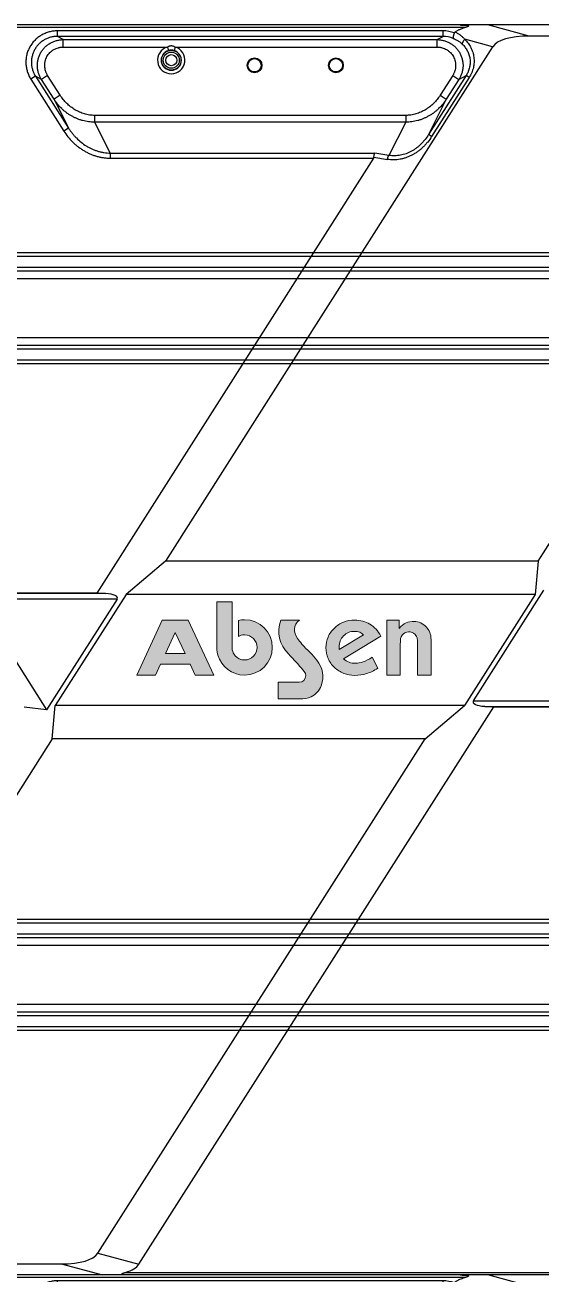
# Model space of a CAD drawing. Header units: millimetres. Extents: x 562 to 17351, y 2396 to 6995.
# Drawn here: x 12365.8 to 12505.2, y 5218.7 to 5556.2 of the extents above; entities that cross this region are included whole.
import ezdxf

# ---------------------------------------------------------------- set-up
doc = ezdxf.new("R2010")
doc.units = ezdxf.units.MM
doc.layers.add('02___PRT_ALL_AXES', color=7, linetype='Continuous')
doc.layers.add('图层 1', color=7, linetype='Continuous', lineweight=18)

# ---------------------------------------------------------------- blocks, each defined once
blk = doc.blocks.new('DTGCNV')
at = {"true_color": 0xf58220}
h = blk.add_hatch(color=30, dxfattribs=at)
edge = h.paths.add_edge_path()
edge.add_spline(control_points=[(12999.73, 4841.02), (12999.87, 4840.6), (13000.1, 4840.23), (13000.38, 4839.91), (13001, 4839.2), (13001.92, 4838.75), (13002.93, 4838.75), (13004.8, 4838.75), (13006.32, 4840.27), (13006.32, 4842.14), (13006.32, 4844.01), (13004.8, 4845.53), (13002.93, 4845.53), (13002.32, 4845.53), (13001.75, 4845.37), (13001.25, 4845.09), (13001.25, 4845.09), (13001.25, 4849.44), (13001.25, 4849.44), (13001.81, 4849.56), (13002.37, 4849.63), (13002.93, 4849.63), (13007.05, 4849.63), (13010.42, 4846.26), (13010.42, 4842.14), (13010.42, 4838.01), (13007.05, 4834.65), (13002.93, 4834.65), (12999.52, 4834.65), (12996.63, 4836.95), (12995.73, 4840.08), (12995.44, 4841.11), (12995.44, 4842.08), (12995.44, 4843.13), (12995.44, 4843.13), (12995.44, 4844.35), (12995.44, 4844.35), (12995.44, 4844.35), (12995.44, 4854.47), (12995.44, 4854.47), (12995.44, 4854.47), (12999.54, 4854.47), (12999.54, 4854.47), (12999.54, 4850.66), (12999.54, 4846.86), (12999.54, 4843.06), (12999.54, 4842.36), (12999.49, 4841.69), (12999.73, 4841.02)], knot_values=[0, 0, 0, 0, 1, 1, 1, 2, 2, 2, 3, 3, 3, 4, 4, 4, 5, 5, 5, 6, 6, 6, 7, 7, 7, 8, 8, 8, 9, 9, 9, 10, 10, 10, 11, 11, 11, 12, 12, 12, 13, 13, 13, 14, 14, 14, 15, 15, 15, 16, 16, 16, 16], degree=3, periodic=0)
h = blk.add_hatch(color=256)
h.paths.add_polyline_path([(12981.56, 4840.53), (12986.86, 4840.53), (12984.21, 4846.21)], flags=16)
h.paths.add_polyline_path([(12988.19, 4837.66), (12980.22, 4837.66), (12978.82, 4834.65), (12973.78, 4834.65), (12980.7, 4849.5), (12985.25, 4849.5), (12987.71, 4849.5), (12994.63, 4834.65), (12989.6, 4834.65)])
h = blk.add_hatch(color=256)
edge = h.paths.add_edge_path()
edge.add_spline(control_points=[(13012.69, 4849.5), (13012.69, 4849.5), (13017.74, 4849.5), (13017.74, 4849.5), (13016.01, 4848.26), (13016.13, 4846.21), (13017.25, 4844.57), (13017.59, 4844.07), (13018.01, 4843.56), (13018.43, 4843.06), (13019.83, 4841.39), (13021.34, 4840.27), (13022.5, 4838.67), (13024, 4836.61), (13024.62, 4834.33), (13023.63, 4831.79), (13023.11, 4830.47), (13022.2, 4829.38), (13020.97, 4828.81), (13020.04, 4828.38), (13018.97, 4828.22), (13017.86, 4828.22), (13017.86, 4828.22), (13012.03, 4828.22), (13012.03, 4828.22), (13012.03, 4828.22), (13012.03, 4832.72), (13012.03, 4832.72), (13012.03, 4832.72), (13017.68, 4832.72), (13017.68, 4832.72), (13017.68, 4832.72), (13017.68, 4832.72), (13017.68, 4832.72), (13017.68, 4832.72), (13017.68, 4832.72), (13017.68, 4832.72), (13017.68, 4832.72), (13017.69, 4832.72), (13017.69, 4832.72), (13017.69, 4832.72), (13017.7, 4832.72), (13017.7, 4832.72), (13018.68, 4832.72), (13019.48, 4833.53), (13019.48, 4834.52), (13019.48, 4835.38), (13018.8, 4835.98), (13018.29, 4836.57), (13016.99, 4838.04), (13015.61, 4839.56), (13014.88, 4840.32), (13012.29, 4843.02), (13011.57, 4846.09), (13012.69, 4849.5)], knot_values=[0, 0, 0, 0, 1, 1, 1, 2, 2, 2, 3, 3, 3, 4, 4, 4, 5, 5, 5, 6, 6, 6, 7, 7, 7, 8, 8, 8, 9, 9, 9, 10, 10, 10, 11, 11, 11, 12, 12, 12, 13, 13, 13, 14, 14, 14, 15, 15, 15, 16, 16, 16, 17, 17, 17, 18, 18, 18, 18], degree=3, periodic=0)
h = blk.add_hatch(color=256)
edge = h.paths.add_edge_path()
edge.add_spline(control_points=[(13038.92, 4836.51), (13037.93, 4835.87), (13036.92, 4835.4), (13035.91, 4835.08), (13034.89, 4834.76), (13033.83, 4834.6), (13032.74, 4834.6), (13031.66, 4834.6), (13030.66, 4834.78), (13029.73, 4835.14), (13028.8, 4835.5), (13027.96, 4836.03), (13027.22, 4836.73), (13026.47, 4837.44), (13025.9, 4838.25), (13025.51, 4839.16), (13025.11, 4840.06), (13024.92, 4841.03), (13024.92, 4842.05), (13024.92, 4843.09), (13025.11, 4844.05), (13025.49, 4844.95), (13025.88, 4845.84), (13026.45, 4846.65), (13027.22, 4847.37), (13027.96, 4848.08), (13028.78, 4848.62), (13029.69, 4848.97), (13030.6, 4849.32), (13031.62, 4849.5), (13032.74, 4849.5), (13034.26, 4849.5), (13035.62, 4849.13), (13036.82, 4848.41), (13038.03, 4847.68), (13039.02, 4846.61), (13039.79, 4845.22), (13039.79, 4845.22), (13029.69, 4839.05), (13029.69, 4839.05), (13030.13, 4838.66), (13030.61, 4838.35), (13031.16, 4838.15), (13031.69, 4837.95), (13032.28, 4837.85), (13032.92, 4837.85), (13033.56, 4837.85), (13034.26, 4837.98), (13034.99, 4838.25), (13035.72, 4838.51), (13036.54, 4838.93), (13037.46, 4839.5), (13037.46, 4839.5), (13038.92, 4836.51), (13038.92, 4836.51)], knot_values=[0, 0, 0, 0, 1, 1, 1, 2, 2, 2, 3, 3, 3, 4, 4, 4, 5, 5, 5, 6, 6, 6, 7, 7, 7, 8, 8, 8, 9, 9, 9, 10, 10, 10, 11, 11, 11, 12, 12, 12, 13, 13, 13, 14, 14, 14, 15, 15, 15, 16, 16, 16, 17, 17, 17, 18, 18, 18, 18], degree=3, periodic=0)
edge = h.paths.add_edge_path(flags=16)
edge.add_spline(control_points=[(13028.5, 4841.56), (13028.5, 4841.56), (13035.07, 4845.52), (13035.07, 4845.52), (13034.78, 4845.84), (13034.44, 4846.08), (13034.04, 4846.24), (13033.63, 4846.4), (13033.18, 4846.48), (13032.68, 4846.48), (13031.48, 4846.48), (13030.48, 4846.07), (13029.68, 4845.26), (13028.87, 4844.45), (13028.47, 4843.42), (13028.47, 4842.19), (13028.47, 4842.01), (13028.48, 4841.88), (13028.48, 4841.8), (13028.49, 4841.71), (13028.49, 4841.63), (13028.5, 4841.56)], knot_values=[0, 0, 0, 0, 1, 1, 1, 2, 2, 2, 3, 3, 3, 4, 4, 4, 5, 5, 5, 6, 6, 6, 7, 7, 7, 7], degree=3, periodic=0)
h = blk.add_hatch(color=256)
edge = h.paths.add_edge_path()
edge.add_spline(control_points=[(13041.41, 4834.65), (13041.41, 4834.65), (13041.41, 4849.5), (13041.41, 4849.5), (13041.41, 4849.5), (13044.74, 4849.5), (13044.74, 4849.5), (13044.74, 4849.5), (13044.74, 4847.29), (13044.74, 4847.29), (13045.9, 4848.68), (13047.07, 4849.22), (13048.84, 4849.17), (13049.8, 4849.17), (13051.31, 4848.53), (13052.07, 4847.62), (13052.8, 4846.7), (13053.33, 4845.92), (13053.33, 4844.22), (13053.33, 4844.22), (13053.33, 4834.65), (13053.33, 4834.65), (13053.33, 4834.65), (13049.68, 4834.65), (13049.68, 4834.65), (13049.68, 4834.65), (13049.68, 4842.96), (13049.68, 4842.96), (13049.68, 4843.45), (13049.69, 4843.98), (13049.61, 4844.47), (13049.55, 4844.86), (13049.33, 4845.28), (13049.01, 4845.63), (13048.08, 4846.62), (13046.36, 4846.59), (13045.51, 4845.49), (13045.06, 4844.91), (13045.02, 4844.33), (13045.02, 4842.88), (13045.02, 4842.88), (13045.02, 4834.65), (13045.02, 4834.65), (13045.02, 4834.65), (13041.41, 4834.65), (13041.41, 4834.65)], knot_values=[0, 0, 0, 0, 1, 1, 1, 2, 2, 2, 3, 3, 3, 4, 4, 4, 5, 5, 5, 6, 6, 6, 7, 7, 7, 8, 8, 8, 9, 9, 9, 10, 10, 10, 11, 11, 11, 12, 12, 12, 13, 13, 13, 14, 14, 14, 15, 15, 15, 15], degree=3, periodic=0)
at = {"color": 7, "linetype": 'Continuous'}
for p, q in [((13316.62, 5010.2), (12716.62, 5010.2)), ((13062.48, 5009.5), (12924.13, 5009.5)), ((13079.85, 5007.2), (13068.72, 5010.2)), ((12952.33, 5007.12), (12952.33, 5008.62)), ((13056.57, 5008.62), (12952.33, 5008.62)), ((12953.92, 5006.25), (12952.33, 5007.12)), ((13056.57, 5007.12), (12952.33, 5007.12)), ((12953.92, 5004.25), (12953.92, 5006.25)), ((12953.92, 5006.25), (13054.98, 5006.25)), ((13054.98, 5006.25), (13056.57, 5007.12)), ((13054.98, 5004.25), (13054.98, 5006.25)), ((13056.57, 5007.12), (13056.57, 5008.62)), ((13069.98, 5004.31), (13062.43, 5006.34)), ((13098.88, 5007.2), (13079.85, 5007.2)), ((12953.92, 5004.25), (12982.09, 5004.25)), ((13069.98, 5004.31), (12981.52, 4865.45)), ((12982.09, 5004.25), (12982.37, 5003.29)), ((12984.14, 5004.25), (12983.87, 5003.29)), ((12984.14, 5004.25), (13054.98, 5004.25)), ((12946.43, 4996.38), (12945.17, 4995.57)), ((12945.17, 4995.57), (12954.09, 4981.56)), ((12946.43, 4996.38), (12955.36, 4982.37)), ((12948.03, 4995.5), (12946.43, 4996.38)), ((12949.71, 4996.58), (12948.03, 4995.5)), ((12951.44, 4990.15), (12948.03, 4995.5)), ((12953.12, 4991.22), (12949.71, 4996.58)), ((13062.83, 4996.57), (13052.66, 4980.61)), ((13063.66, 4996.04), (13053.49, 4980.08)), ((13059.19, 4996.58), (13055.78, 4991.22)), ((13060.87, 4995.5), (13057.46, 4990.15)), ((13059.19, 4996.58), (13060.87, 4995.5)), ((13060.87, 4995.5), (13062.83, 4996.57)), ((13063.66, 4996.04), (13062.83, 4996.57)), ((12953.12, 4991.22), (12951.44, 4990.15)), ((12951.44, 4990.15), (12955.36, 4982.37)), ((13057.46, 4990.15), (13052.66, 4980.61)), ((13055.78, 4991.22), (13057.46, 4990.15)), ((12962.41, 4985.8), (12962.41, 4983.99)), ((13046.49, 4985.8), (12962.41, 4985.8)), ((13046.49, 4985.8), (13046.49, 4983.99)), ((12955.36, 4982.37), (12954.09, 4981.56)), ((12962.41, 4983.99), (12966.64, 4975.6)), ((13046.49, 4983.99), (12962.41, 4983.99)), ((13046.49, 4983.99), (13041.96, 4974.99)), ((13053.49, 4980.08), (13052.66, 4980.61)), ((12966.64, 4975.6), (12966.64, 4974.24)), ((12966.64, 4975.6), (13038.1, 4975.6)), ((13041.96, 4974.99), (13038.1, 4975.6)), ((13037.78, 4974.24), (12962.96, 4856.8)), ((12966.64, 4974.24), (13037.78, 4974.24)), ((13037.87, 4974.48), (13041.52, 4973.91)), ((13082.3, 4865.45), (13104.06, 4899.61)), ((12981.52, 4865.45), (12970.89, 4856.45)), ((13082.3, 4865.45), (12981.52, 4865.45)), ((13082.3, 4865.45), (13081.46, 4856.45)), ((12962.96, 4856.8), (12838.25, 4856.8)), ((12962.96, 4856.8), (12965.36, 4856.67)), ((13064.78, 4827.71), (13083.8, 4857.57)), ((12968.46, 4855.19), (12837.21, 4855.19)), ((12965.36, 4856.67), (12837.55, 4856.67)), ((12968.46, 4855.19), (12949.44, 4825.33)), ((12970.89, 4856.45), (12951.78, 4826.45)), ((13081.46, 4856.45), (12970.89, 4856.45)), ((13081.46, 4856.45), (13062.34, 4826.45)), ((12935.35, 4847.44), (12949.44, 4825.33)), ((12950.94, 4817.45), (12951.78, 4826.45)), ((13062.34, 4826.45), (12951.78, 4826.45)), ((13051.72, 4817.45), (13062.34, 4826.45)), ((13064.78, 4827.71), (13196.03, 4827.71)), ((12949.44, 4825.33), (12943.33, 4825.98)), ((12974.39, 4675.59), (13070.27, 4826.09)), ((13067.88, 4826.23), (13195.69, 4826.23)), ((13070.27, 4826.09), (13067.88, 4826.23)), ((13070.27, 4826.09), (13194.98, 4826.09)), ((12950.94, 4817.45), (12929.17, 4783.28)), ((13051.72, 4817.45), (12950.94, 4817.45)), ((12963.26, 4678.59), (13051.72, 4817.45)), ((12963.26, 4678.59), (12974.39, 4675.59)), ((12933.2, 4675.7), (12953.39, 4675.7)), ((12953.39, 4675.7), (12964.52, 4672.7)), ((13316.62, 4672.7), (12717.12, 4672.7)), ((12970.76, 4673.4), (13099.1, 4673.4))]:
    blk.add_line(p, q, dxfattribs=at)
blk.add_line((12999.73, 4841.02), (12999.73, 4841.02))
blk.add_line((12999.73, 4841.02), (12999.73, 4841.02))
blk.add_line((12999.73, 4841.02), (12999.73, 4841.02))
for centre, radius in [((12983.12, 5000.7), 2.67), ((12983.12, 5000.7), 2.17), ((12983.12, 5000.7), 1.5), ((13005.62, 4999.32), 1.8), ((13027.62, 4999.32), 1.8)]:
    blk.add_circle(centre, radius, dxfattribs=at)
for centre, radius, start, end in [((13056.57, 5000.08), 8.54, 69.0691, 90.0115), ((13056.58, 5000.08), 7.04, 67.3026, 90.0801), ((12983.12, 5000.7), 3.7, 106.0985, 73.9015), ((12983.12, 5000.7), 2.7, 106.0985, 73.9015)]:
    blk.add_arc(centre, radius, start, end, dxfattribs=at)
for centre, major_axis, ratio, start_param, end_param in [((13093.21, 4997.2), (-23.56, 6.35), 0.327795, -0.882672, -0.102469), ((13032.89, 4974.24), (4.98, 0.31), 0.294337, -0.211555, -0.049164), ((12963.57, 4855.19), (4.98, 0.31), 0.294337, -0.211555, 1.184708), ((13069.67, 4827.71), (4.98, 0.31), 0.294337, 2.930038, 4.326301), ((12940.03, 4685.7), (23.56, -6.35), 0.327795, -0.882672, -0.102469), ((12951.16, 4682.7), (23.56, -6.35), 0.327795, -0.506289, -0.102469)]:
    blk.add_ellipse(centre, major_axis=major_axis, ratio=ratio, start_param=start_param, end_param=end_param, dxfattribs=at)
for points, knots in [([(13059.84, 5008.32), (13059.94, 5008.39), (13060.14, 5008.53), (13060.45, 5008.71), (13060.78, 5008.88), (13061.22, 5009.08), (13061.78, 5009.29), (13062.24, 5009.43), (13062.48, 5009.5)], [0, 0, 0, 0, 0.125003, 0.250018, 0.375026, 0.500036, 0.750012, 1, 1, 1, 1]), ([(13061.23, 5010.2), (13061.3, 5010.2), (13061.45, 5010.2), (13061.66, 5010.19), (13061.88, 5010.19), (13062.1, 5010.18), (13062.28, 5010.17), (13062.42, 5010.17), (13062.53, 5010.16), (13062.64, 5010.15), (13062.74, 5010.14), (13062.85, 5010.13), (13062.94, 5010.12), (13063.01, 5010.11), (13063.06, 5010.1), (13063.12, 5010.09), (13063.17, 5010.08), (13063.22, 5010.07), (13063.27, 5010.06), (13063.32, 5010.05), (13063.36, 5010.03), (13063.39, 5010.02), (13063.41, 5010.01), (13063.44, 5010), (13063.45, 5009.98), (13063.47, 5009.97), (13063.47, 5009.96), (13063.48, 5009.95), (13063.48, 5009.94), (13063.48, 5009.92), (13063.47, 5009.91), (13063.46, 5009.89), (13063.45, 5009.88), (13063.44, 5009.87), (13063.42, 5009.85), (13063.4, 5009.83), (13063.38, 5009.82), (13063.35, 5009.8), (13063.31, 5009.78), (13063.26, 5009.76), (13063.21, 5009.74), (13063.16, 5009.72), (13063.11, 5009.7), (13063.05, 5009.68), (13062.99, 5009.65), (13062.9, 5009.62), (13062.79, 5009.59), (13062.69, 5009.56), (13062.58, 5009.53), (13062.51, 5009.51), (13062.48, 5009.5)], [0, 0, 0, 0, 0.063465, 0.126894, 0.190278, 0.253601, 0.316845, 0.348428, 0.379977, 0.411485, 0.442942, 0.474332, 0.505634, 0.521242, 0.536813, 0.552339, 0.567809, 0.583204, 0.598501, 0.613658, 0.628604, 0.63596, 0.643205, 0.650296, 0.657173, 0.663766, 0.666958, 0.670096, 0.673224, 0.67639, 0.68298, 0.686441, 0.68999, 0.697295, 0.704799, 0.712435, 0.72016, 0.72795, 0.743658, 0.75948, 0.775375, 0.791319, 0.807298, 0.823303, 0.839327, 0.871415, 0.903539, 0.935683, 0.967839, 1, 1, 1, 1]), ([(12952.33, 5008.62), (12952.14, 5008.62), (12951.76, 5008.61), (12951.19, 5008.55), (12950.63, 5008.46), (12949.9, 5008.28), (12949, 5007.97), (12948.15, 5007.55), (12947.51, 5007.14), (12947.06, 5006.81), (12946.62, 5006.44), (12946.21, 5006.05), (12945.83, 5005.63), (12945.36, 5005.03), (12944.85, 5004.23), (12944.45, 5003.37), (12944.2, 5002.66), (12944.05, 5002.11), (12943.94, 5001.55), (12943.87, 5000.99), (12943.83, 5000.42), (12943.83, 4999.67), (12943.93, 4998.72), (12944.15, 4997.8), (12944.4, 4997.09), (12944.62, 4996.56), (12944.87, 4996.06), (12945.07, 4995.73), (12945.17, 4995.57)], [0, 0, 0, 0, 0.031255, 0.062514, 0.09377, 0.125026, 0.187505, 0.249983, 0.281239, 0.312496, 0.343752, 0.375009, 0.406265, 0.437522, 0.499999, 0.562477, 0.593733, 0.62499, 0.656246, 0.687503, 0.718759, 0.750016, 0.812494, 0.874972, 0.906229, 0.937485, 0.968744, 1, 1, 1, 1]), ([(12952.33, 5007.12), (12952.17, 5007.12), (12951.86, 5007.11), (12951.39, 5007.07), (12950.93, 5006.99), (12950.32, 5006.85), (12949.59, 5006.59), (12948.89, 5006.24), (12948.36, 5005.91), (12947.98, 5005.63), (12947.62, 5005.33), (12947.29, 5005.01), (12946.97, 5004.66), (12946.58, 5004.17), (12946.16, 5003.51), (12945.83, 5002.81), (12945.63, 5002.22), (12945.51, 5001.76), (12945.41, 5001.31), (12945.35, 5000.84), (12945.32, 5000.37), (12945.32, 4999.75), (12945.4, 4998.97), (12945.59, 4998.21), (12945.79, 4997.62), (12945.98, 4997.19), (12946.19, 4996.78), (12946.35, 4996.51), (12946.43, 4996.38)], [0, 0, 0, 0, 0.031252, 0.062507, 0.09376, 0.125015, 0.187491, 0.249969, 0.281226, 0.312483, 0.343741, 0.374999, 0.406258, 0.437517, 0.499999, 0.562482, 0.59374, 0.624999, 0.656257, 0.687515, 0.718773, 0.75003, 0.812508, 0.874984, 0.906239, 0.937492, 0.968748, 1, 1, 1, 1]), ([(12948.03, 4995.5), (12947.94, 4995.63), (12947.78, 4995.9), (12947.57, 4996.32), (12947.39, 4996.75), (12947.19, 4997.34), (12947.01, 4998.1), (12946.93, 4998.87), (12946.93, 4999.5), (12946.96, 4999.96), (12947.02, 5000.43), (12947.12, 5000.88), (12947.24, 5001.33), (12947.45, 5001.92), (12947.77, 5002.63), (12948.2, 5003.29), (12948.58, 5003.78), (12948.89, 5004.12), (12949.23, 5004.45), (12949.59, 5004.75), (12949.96, 5005.03), (12950.49, 5005.36), (12951.19, 5005.71), (12951.92, 5005.97), (12952.53, 5006.11), (12952.99, 5006.19), (12953.45, 5006.24), (12953.77, 5006.25), (12953.92, 5006.25)], [0, 0, 0, 0, 0.031249, 0.062502, 0.093753, 0.125006, 0.18748, 0.249957, 0.281215, 0.312473, 0.343732, 0.374992, 0.406252, 0.437512, 0.499999, 0.562486, 0.593746, 0.625006, 0.656266, 0.687525, 0.718783, 0.750041, 0.812518, 0.874992, 0.906245, 0.937497, 0.968751, 1, 1, 1, 1]), ([(13054.98, 5006.25), (13055.13, 5006.25), (13055.45, 5006.24), (13055.91, 5006.19), (13056.37, 5006.11), (13056.98, 5005.97), (13057.71, 5005.71), (13058.41, 5005.36), (13058.93, 5005.03), (13059.31, 5004.75), (13059.67, 5004.45), (13060, 5004.12), (13060.32, 5003.78), (13060.7, 5003.29), (13061.12, 5002.63), (13061.45, 5001.92), (13061.66, 5001.33), (13061.78, 5000.88), (13061.87, 5000.43), (13061.94, 4999.96), (13061.97, 4999.5), (13061.97, 4998.87), (13061.89, 4998.1), (13061.71, 4997.34), (13061.51, 4996.75), (13061.33, 4996.32), (13061.12, 4995.9), (13060.96, 4995.63), (13060.87, 4995.5)], [0, 0, 0, 0, 0.031249, 0.062502, 0.093753, 0.125006, 0.18748, 0.249957, 0.281215, 0.312473, 0.343732, 0.374992, 0.406252, 0.437512, 0.499999, 0.562486, 0.593746, 0.625006, 0.656266, 0.687525, 0.718783, 0.750041, 0.812518, 0.874992, 0.906245, 0.937497, 0.968751, 1, 1, 1, 1]), ([(13059.62, 5008.06), (13059.59, 5007.97), (13059.52, 5007.8), (13059.44, 5007.55), (13059.38, 5007.35), (13059.34, 5007.19), (13059.31, 5007.09), (13059.29, 5006.99), (13059.28, 5006.9), (13059.27, 5006.82), (13059.27, 5006.75), (13059.27, 5006.7), (13059.27, 5006.66), (13059.27, 5006.64), (13059.28, 5006.62), (13059.28, 5006.6), (13059.29, 5006.58), (13059.3, 5006.58)], [0, 0, 0, 0, 0.181196, 0.356074, 0.518655, 0.593632, 0.663592, 0.728012, 0.786444, 0.838516, 0.88396, 0.922625, 0.939421, 0.954552, 0.968071, 0.980059, 1, 1, 1, 1]), ([(13059.3, 5006.58), (13059.53, 5006.49), (13059.98, 5006.3), (13060.52, 5006), (13060.93, 5005.74), (13061.32, 5005.45), (13061.6, 5005.2), (13061.78, 5005.03)], [0, 0, 0, 0, 0.250098, 0.498902, 0.623374, 0.7482, 1, 1, 1, 1]), ([(13059.62, 5008.06), (13059.64, 5008.08), (13059.66, 5008.14), (13059.71, 5008.21), (13059.77, 5008.27), (13059.82, 5008.31), (13059.84, 5008.32)], [0, 0, 0, 0, 0.249964, 0.499942, 0.749965, 1, 1, 1, 1]), ([(13059.84, 5008.32), (13059.96, 5008.26), (13060.21, 5008.14), (13060.68, 5007.87), (13061.25, 5007.49), (13061.87, 5006.95), (13062.25, 5006.55), (13062.43, 5006.34)], [0, 0, 0, 0, 0.124902, 0.249515, 0.498348, 0.748007, 1, 1, 1, 1]), ([(13062.43, 5006.34), (13062.37, 5006.28), (13062.26, 5006.15), (13062.11, 5005.96), (13062, 5005.79), (13061.93, 5005.67), (13061.88, 5005.58), (13061.84, 5005.49), (13061.8, 5005.41), (13061.78, 5005.33), (13061.76, 5005.26), (13061.75, 5005.19), (13061.75, 5005.13), (13061.76, 5005.08), (13061.77, 5005.05), (13061.78, 5005.03)], [0, 0, 0, 0, 0.170425, 0.334479, 0.487921, 0.559467, 0.626992, 0.69014, 0.748622, 0.802233, 0.850876, 0.894595, 0.933628, 0.968485, 1, 1, 1, 1]), ([(13062.43, 5006.34), (13062.59, 5006.18), (13062.9, 5005.85), (13063.33, 5005.32), (13063.72, 5004.75), (13064.06, 5004.16), (13064.35, 5003.53), (13064.59, 5002.88), (13064.77, 5002.2), (13064.89, 5001.51), (13064.95, 5000.81), (13064.95, 5000.1), (13064.9, 4999.51), (13064.83, 4999.04), (13064.74, 4998.57), (13064.58, 4997.99), (13064.38, 4997.43), (13064.18, 4996.99), (13063.97, 4996.56), (13063.79, 4996.25), (13063.66, 4996.04)], [0, 0, 0, 0, 0.060579, 0.121312, 0.182239, 0.243399, 0.304828, 0.366552, 0.428596, 0.490971, 0.55368, 0.616717, 0.680062, 0.711848, 0.743698, 0.807553, 0.871592, 0.903669, 0.935772, 1, 1, 1, 1]), ([(12949.71, 4996.58), (12949.65, 4996.67), (12949.54, 4996.86), (12949.39, 4997.16), (12949.26, 4997.47), (12949.11, 4997.89), (12948.98, 4998.43), (12948.92, 4998.98), (12948.92, 4999.43), (12948.94, 4999.76), (12948.99, 5000.09), (12949.08, 5000.53), (12949.24, 5001.06), (12949.52, 5001.67), (12949.88, 5002.23), (12950.24, 5002.66), (12950.57, 5002.97), (12950.82, 5003.18), (12951.09, 5003.38), (12951.47, 5003.62), (12951.96, 5003.87), (12952.49, 5004.05), (12952.93, 5004.16), (12953.25, 5004.21), (12953.59, 5004.24), (12953.81, 5004.25), (12953.92, 5004.25)], [0, 0, 0, 0, 0.031257, 0.062518, 0.093776, 0.125035, 0.187518, 0.25, 0.281259, 0.312517, 0.343776, 0.375035, 0.437517, 0.499999, 0.562481, 0.624963, 0.656222, 0.687481, 0.718739, 0.749998, 0.81248, 0.874963, 0.906222, 0.93748, 0.968742, 1, 1, 1, 1]), ([(12984.14, 5004.25), (12984.07, 5004.3), (12983.91, 5004.38), (12983.65, 5004.47), (12983.39, 5004.53), (12983.12, 5004.55), (12982.85, 5004.53), (12982.58, 5004.47), (12982.33, 5004.38), (12982.17, 5004.3), (12982.09, 5004.25)], [0, 0, 0, 0, 0.125026, 0.250001, 0.374979, 0.499985, 0.624992, 0.749971, 0.874955, 1, 1, 1, 1]), ([(12983.87, 5003.29), (12983.75, 5003.33), (12983.5, 5003.38), (12983.12, 5003.41), (12982.74, 5003.38), (12982.49, 5003.33), (12982.37, 5003.29)], [0, 0, 0, 0, 0.249989, 0.499995, 0.750002, 1, 1, 1, 1]), ([(13054.98, 5004.25), (13055.09, 5004.25), (13055.31, 5004.24), (13055.64, 5004.21), (13055.97, 5004.16), (13056.41, 5004.05), (13056.93, 5003.87), (13057.43, 5003.62), (13057.81, 5003.38), (13058.08, 5003.18), (13058.33, 5002.97), (13058.65, 5002.66), (13059.02, 5002.23), (13059.38, 5001.67), (13059.66, 5001.06), (13059.82, 5000.53), (13059.91, 5000.09), (13059.96, 4999.76), (13059.98, 4999.43), (13059.98, 4998.98), (13059.92, 4998.43), (13059.79, 4997.89), (13059.64, 4997.47), (13059.51, 4997.16), (13059.36, 4996.86), (13059.25, 4996.67), (13059.19, 4996.58)], [0, 0, 0, 0, 0.031257, 0.062518, 0.093776, 0.125035, 0.187518, 0.25, 0.281259, 0.312517, 0.343776, 0.375035, 0.437517, 0.499999, 0.562481, 0.624963, 0.656222, 0.687481, 0.718739, 0.749998, 0.81248, 0.874963, 0.906222, 0.93748, 0.968742, 1, 1, 1, 1]), ([(13061.78, 5005.03), (13061.91, 5004.91), (13062.17, 5004.64), (13062.52, 5004.21), (13062.84, 5003.76), (13063.13, 5003.27), (13063.37, 5002.76), (13063.57, 5002.23), (13063.72, 5001.68), (13063.83, 5001.11), (13063.89, 5000.54), (13063.89, 4999.95), (13063.85, 4999.36), (13063.75, 4998.77), (13063.59, 4998.2), (13063.42, 4997.73), (13063.26, 4997.36), (13063.09, 4997), (13062.94, 4996.74), (13062.83, 4996.57)], [0, 0, 0, 0, 0.059632, 0.119505, 0.179673, 0.240194, 0.301116, 0.362483, 0.424326, 0.486666, 0.549508, 0.612838, 0.676623, 0.740811, 0.805331, 0.870098, 0.902551, 0.935032, 1, 1, 1, 1]), ([(12962.41, 4983.99), (12962.14, 4983.98), (12961.59, 4983.99), (12960.77, 4984.07), (12959.96, 4984.2), (12959.16, 4984.39), (12958.37, 4984.63), (12957.6, 4984.92), (12956.85, 4985.26), (12956.13, 4985.64), (12955.43, 4986.07), (12954.76, 4986.55), (12954.12, 4987.06), (12953.31, 4987.8), (12952.38, 4988.8), (12951.73, 4989.69), (12951.44, 4990.15)], [0, 0, 0, 0, 0.062573, 0.125139, 0.187693, 0.250238, 0.312772, 0.375296, 0.437811, 0.500316, 0.562812, 0.6253, 0.687781, 0.750255, 0.875133, 1, 1, 1, 1]), ([(12962.41, 4985.8), (12962.18, 4985.8), (12961.71, 4985.81), (12961.01, 4985.89), (12960.32, 4986.02), (12959.64, 4986.19), (12958.98, 4986.41), (12958.33, 4986.67), (12957.69, 4986.98), (12956.88, 4987.43), (12955.91, 4988.1), (12954.86, 4989.02), (12953.92, 4990.07), (12953.37, 4990.83), (12953.12, 4991.22)], [0, 0, 0, 0, 0.062511, 0.125023, 0.187534, 0.250047, 0.312559, 0.375071, 0.437584, 0.500097, 0.625066, 0.75004, 0.875017, 1, 1, 1, 1]), ([(13055.78, 4991.22), (13055.53, 4990.83), (13054.98, 4990.07), (13054.04, 4989.02), (13052.99, 4988.1), (13052.02, 4987.43), (13051.21, 4986.98), (13050.57, 4986.67), (13049.92, 4986.41), (13049.26, 4986.19), (13048.58, 4986.02), (13047.89, 4985.89), (13047.19, 4985.81), (13046.72, 4985.8), (13046.49, 4985.8)], [0, 0, 0, 0, 0.124981, 0.249957, 0.374931, 0.4999, 0.562412, 0.624925, 0.687437, 0.749949, 0.812462, 0.874973, 0.937488, 1, 1, 1, 1]), ([(13057.46, 4990.15), (13057.17, 4989.69), (13056.52, 4988.8), (13055.59, 4987.8), (13054.78, 4987.06), (13054.14, 4986.55), (13053.47, 4986.07), (13052.77, 4985.64), (13052.04, 4985.26), (13051.3, 4984.92), (13050.53, 4984.63), (13049.74, 4984.39), (13048.94, 4984.2), (13048.13, 4984.07), (13047.31, 4983.99), (13046.76, 4983.98), (13046.49, 4983.99)], [0, 0, 0, 0, 0.124865, 0.249742, 0.312216, 0.374697, 0.437185, 0.499681, 0.562186, 0.6247, 0.687224, 0.749758, 0.812303, 0.874858, 0.937426, 1, 1, 1, 1]), ([(12955.36, 4982.37), (12955.51, 4982.13), (12955.83, 4981.65), (12956.34, 4980.97), (12956.89, 4980.31), (12957.67, 4979.48), (12958.74, 4978.53), (12959.9, 4977.7), (12960.89, 4977.12), (12961.66, 4976.74), (12962.45, 4976.41), (12963.26, 4976.13), (12964.09, 4975.9), (12964.93, 4975.74), (12965.78, 4975.63), (12966.35, 4975.6), (12966.64, 4975.6)], [0, 0, 0, 0, 0.062483, 0.124971, 0.187457, 0.249947, 0.374882, 0.499826, 0.562331, 0.624841, 0.687355, 0.749874, 0.812397, 0.874926, 0.937461, 1, 1, 1, 1]), ([(12954.09, 4981.56), (12954.43, 4981.03), (12955.17, 4980.01), (12956.23, 4978.83), (12957.15, 4977.97), (12957.88, 4977.37), (12958.64, 4976.81), (12959.44, 4976.29), (12960.27, 4975.83), (12961.12, 4975.42), (12962, 4975.07), (12962.9, 4974.77), (12963.82, 4974.54), (12964.75, 4974.37), (12965.69, 4974.27), (12966.32, 4974.24), (12966.64, 4974.24)], [0, 0, 0, 0, 0.124968, 0.249931, 0.312438, 0.374945, 0.437452, 0.499958, 0.562464, 0.62497, 0.687476, 0.749981, 0.812486, 0.87499, 0.937496, 1, 1, 1, 1]), ([(13053.49, 4980.08), (13053.16, 4979.57), (13052.63, 4978.83), (13051.85, 4977.91), (13051.22, 4977.26), (13050.55, 4976.65), (13049.84, 4976.09), (13049.1, 4975.58), (13048.32, 4975.12), (13047.52, 4974.73), (13046.7, 4974.4), (13045.85, 4974.13), (13044.99, 4973.94), (13044.12, 4973.82), (13043.25, 4973.77), (13042.38, 4973.8), (13041.81, 4973.87), (13041.52, 4973.91)], [0, 0, 0, 0, 0.12739, 0.191039, 0.254604, 0.318048, 0.381338, 0.44444, 0.507318, 0.569942, 0.632286, 0.694329, 0.75606, 0.817477, 0.878592, 0.939424, 1, 1, 1, 1]), ([(13052.66, 4980.61), (13052.37, 4980.15), (13051.9, 4979.49), (13051.19, 4978.66), (13050.63, 4978.07), (13050.04, 4977.51), (13049.41, 4977), (13048.74, 4976.53), (13048.05, 4976.11), (13047.33, 4975.75), (13046.59, 4975.44), (13045.83, 4975.2), (13045.06, 4975.02), (13044.28, 4974.91), (13043.5, 4974.86), (13042.72, 4974.89), (13042.21, 4974.95), (13041.96, 4974.99)], [0, 0, 0, 0, 0.127167, 0.190799, 0.254405, 0.317943, 0.38137, 0.444638, 0.507696, 0.570495, 0.632988, 0.695132, 0.756897, 0.818262, 0.879225, 0.939796, 1, 1, 1, 1]), ([(13037.87, 4974.48), (13037.89, 4974.6), (13037.91, 4974.77), (13037.94, 4974.99), (13037.97, 4975.15), (13038, 4975.28), (13038.03, 4975.4), (13038.06, 4975.5), (13038.08, 4975.56), (13038.09, 4975.59), (13038.1, 4975.6)], [0, 0, 0, 0, 0.309401, 0.453834, 0.58871, 0.712228, 0.822796, 0.919066, 0.961509, 1, 1, 1, 1]), ([(13041.52, 4973.91), (13041.54, 4973.97), (13041.56, 4974.08), (13041.61, 4974.25), (13041.66, 4974.41), (13041.71, 4974.56), (13041.77, 4974.69), (13041.83, 4974.81), (13041.89, 4974.91), (13041.93, 4974.97), (13041.96, 4974.99)], [0, 0, 0, 0, 0.151965, 0.299637, 0.441077, 0.574516, 0.698339, 0.811167, 0.911941, 1, 1, 1, 1]), ([(12972.01, 4672.7), (12971.94, 4672.7), (12971.79, 4672.7), (12971.57, 4672.7), (12971.36, 4672.71), (12971.14, 4672.71), (12970.96, 4672.72), (12970.82, 4672.73), (12970.71, 4672.74), (12970.6, 4672.74), (12970.49, 4672.75), (12970.39, 4672.76), (12970.3, 4672.78), (12970.23, 4672.78), (12970.17, 4672.79), (12970.12, 4672.8), (12970.07, 4672.81), (12970.02, 4672.82), (12969.97, 4672.83), (12969.92, 4672.85), (12969.88, 4672.86), (12969.84, 4672.87), (12969.82, 4672.88), (12969.8, 4672.9), (12969.78, 4672.91), (12969.77, 4672.92), (12969.76, 4672.94), (12969.76, 4672.95), (12969.76, 4672.96), (12969.76, 4672.97), (12969.76, 4672.99), (12969.77, 4673), (12969.78, 4673.01), (12969.8, 4673.03), (12969.82, 4673.05), (12969.84, 4673.06), (12969.86, 4673.07), (12969.89, 4673.09), (12969.93, 4673.11), (12969.98, 4673.14), (12970.03, 4673.16), (12970.08, 4673.18), (12970.13, 4673.2), (12970.18, 4673.22), (12970.25, 4673.24), (12970.34, 4673.27), (12970.44, 4673.3), (12970.55, 4673.34), (12970.65, 4673.37), (12970.73, 4673.39), (12970.76, 4673.4)], [0, 0, 0, 0, 0.063465, 0.126894, 0.190278, 0.253601, 0.316845, 0.348428, 0.379977, 0.411485, 0.442942, 0.474332, 0.505634, 0.521242, 0.536813, 0.552339, 0.567809, 0.583204, 0.598501, 0.613658, 0.628604, 0.63596, 0.643205, 0.650296, 0.657173, 0.663766, 0.666958, 0.670096, 0.673224, 0.67639, 0.68298, 0.686441, 0.68999, 0.697295, 0.704799, 0.712435, 0.72016, 0.72795, 0.743658, 0.75948, 0.775375, 0.791319, 0.807298, 0.823303, 0.839327, 0.871415, 0.903539, 0.935683, 0.967839, 1, 1, 1, 1])]:
    blk.add_open_spline(points, degree=3, knots=knots, dxfattribs=at)
at = {"layer": '02___PRT_ALL_AXES', "color": 7, "linetype": 'Continuous'}
for centre in [(13005.62, 4999.32), (13027.62, 4999.32)]:
    blk.add_circle(centre, 2, dxfattribs=at)
at = {"layer": '图层 1', "lineweight": 0}
for points in [[(12988.19, 4837.66), (12980.22, 4837.66), (12978.82, 4834.65), (12973.78, 4834.65), (12980.7, 4849.5), (12985.25, 4849.5), (12987.71, 4849.5), (12994.63, 4834.65), (12989.6, 4834.65), (12988.19, 4837.66)], [(12981.56, 4840.53), (12986.86, 4840.53), (12984.21, 4846.21), (12981.56, 4840.53)]]:
    blk.add_lwpolyline(points, dxfattribs=at)
at = {"layer": '图层 1', "color": 30, "lineweight": 0, "true_color": 0xf58220}
blk.add_open_spline([(12999.73, 4841.02), (12999.87, 4840.6), (13000.1, 4840.23), (13000.38, 4839.91), (13001, 4839.2), (13001.92, 4838.75), (13002.93, 4838.75), (13004.8, 4838.75), (13006.32, 4840.27), (13006.32, 4842.14), (13006.32, 4844.01), (13004.8, 4845.53), (13002.93, 4845.53), (13002.32, 4845.53), (13001.75, 4845.37), (13001.25, 4845.09), (13001.25, 4845.09), (13001.25, 4849.44), (13001.25, 4849.44), (13001.81, 4849.56), (13002.37, 4849.63), (13002.93, 4849.63), (13007.05, 4849.63), (13010.42, 4846.26), (13010.42, 4842.14), (13010.42, 4838.01), (13007.05, 4834.65), (13002.93, 4834.65), (12999.52, 4834.65), (12996.63, 4836.95), (12995.73, 4840.08), (12995.44, 4841.11), (12995.44, 4842.08), (12995.44, 4843.13), (12995.44, 4843.13), (12995.44, 4844.35), (12995.44, 4844.35), (12995.44, 4844.35), (12995.44, 4854.47), (12995.44, 4854.47), (12995.44, 4854.47), (12999.54, 4854.47), (12999.54, 4854.47), (12999.54, 4850.66), (12999.54, 4846.86), (12999.54, 4843.06), (12999.54, 4842.36), (12999.49, 4841.69), (12999.73, 4841.02)], degree=3, knots=[0, 0, 0, 0, 1, 1, 1, 2, 2, 2, 3, 3, 3, 4, 4, 4, 5, 5, 5, 6, 6, 6, 7, 7, 7, 8, 8, 8, 9, 9, 9, 10, 10, 10, 11, 11, 11, 12, 12, 12, 13, 13, 13, 14, 14, 14, 15, 15, 15, 16, 16, 16, 16], dxfattribs=at)
at = {"layer": '图层 1', "lineweight": 0}
for points, knots in [([(13012.69, 4849.5), (13012.69, 4849.5), (13017.74, 4849.5), (13017.74, 4849.5), (13016.01, 4848.26), (13016.13, 4846.21), (13017.25, 4844.57), (13017.59, 4844.07), (13018.01, 4843.56), (13018.43, 4843.06), (13019.83, 4841.39), (13021.34, 4840.27), (13022.5, 4838.67), (13024, 4836.61), (13024.62, 4834.33), (13023.63, 4831.79), (13023.11, 4830.47), (13022.2, 4829.38), (13020.97, 4828.81), (13020.04, 4828.38), (13018.97, 4828.22), (13017.86, 4828.22), (13017.86, 4828.22), (13012.03, 4828.22), (13012.03, 4828.22), (13012.03, 4828.22), (13012.03, 4832.72), (13012.03, 4832.72), (13012.03, 4832.72), (13017.68, 4832.72), (13017.68, 4832.72), (13017.68, 4832.72), (13017.68, 4832.72), (13017.68, 4832.72), (13017.68, 4832.72), (13017.68, 4832.72), (13017.68, 4832.72), (13017.68, 4832.72), (13017.69, 4832.72), (13017.69, 4832.72), (13017.69, 4832.72), (13017.7, 4832.72), (13017.7, 4832.72), (13018.68, 4832.72), (13019.48, 4833.53), (13019.48, 4834.52), (13019.48, 4835.38), (13018.8, 4835.98), (13018.29, 4836.57), (13016.99, 4838.04), (13015.61, 4839.56), (13014.88, 4840.32), (13012.29, 4843.02), (13011.57, 4846.09), (13012.69, 4849.5)], [0, 0, 0, 0, 1, 1, 1, 2, 2, 2, 3, 3, 3, 4, 4, 4, 5, 5, 5, 6, 6, 6, 7, 7, 7, 8, 8, 8, 9, 9, 9, 10, 10, 10, 11, 11, 11, 12, 12, 12, 13, 13, 13, 14, 14, 14, 15, 15, 15, 16, 16, 16, 17, 17, 17, 18, 18, 18, 18]), ([(13038.92, 4836.51), (13037.93, 4835.87), (13036.92, 4835.4), (13035.91, 4835.08), (13034.89, 4834.76), (13033.83, 4834.6), (13032.74, 4834.6), (13031.66, 4834.6), (13030.66, 4834.78), (13029.73, 4835.14), (13028.8, 4835.5), (13027.96, 4836.03), (13027.22, 4836.73), (13026.47, 4837.44), (13025.9, 4838.25), (13025.51, 4839.16), (13025.11, 4840.06), (13024.92, 4841.03), (13024.92, 4842.05), (13024.92, 4843.09), (13025.11, 4844.05), (13025.49, 4844.95), (13025.88, 4845.84), (13026.45, 4846.65), (13027.22, 4847.37), (13027.96, 4848.08), (13028.78, 4848.62), (13029.69, 4848.97), (13030.6, 4849.32), (13031.62, 4849.5), (13032.74, 4849.5), (13034.26, 4849.5), (13035.62, 4849.13), (13036.82, 4848.41), (13038.03, 4847.68), (13039.02, 4846.61), (13039.79, 4845.22), (13039.79, 4845.22), (13029.69, 4839.05), (13029.69, 4839.05), (13030.13, 4838.66), (13030.61, 4838.35), (13031.16, 4838.15), (13031.69, 4837.95), (13032.28, 4837.85), (13032.92, 4837.85), (13033.56, 4837.85), (13034.26, 4837.98), (13034.99, 4838.25), (13035.72, 4838.51), (13036.54, 4838.93), (13037.46, 4839.5), (13037.46, 4839.5), (13038.92, 4836.51), (13038.92, 4836.51)], [0, 0, 0, 0, 1, 1, 1, 2, 2, 2, 3, 3, 3, 4, 4, 4, 5, 5, 5, 6, 6, 6, 7, 7, 7, 8, 8, 8, 9, 9, 9, 10, 10, 10, 11, 11, 11, 12, 12, 12, 13, 13, 13, 14, 14, 14, 15, 15, 15, 16, 16, 16, 17, 17, 17, 18, 18, 18, 18]), ([(13041.41, 4834.65), (13041.41, 4834.65), (13041.41, 4849.5), (13041.41, 4849.5), (13041.41, 4849.5), (13044.74, 4849.5), (13044.74, 4849.5), (13044.74, 4849.5), (13044.74, 4847.29), (13044.74, 4847.29), (13045.9, 4848.68), (13047.07, 4849.22), (13048.84, 4849.17), (13049.8, 4849.17), (13051.31, 4848.53), (13052.07, 4847.62), (13052.8, 4846.7), (13053.33, 4845.92), (13053.33, 4844.22), (13053.33, 4844.22), (13053.33, 4834.65), (13053.33, 4834.65), (13053.33, 4834.65), (13049.68, 4834.65), (13049.68, 4834.65), (13049.68, 4834.65), (13049.68, 4842.96), (13049.68, 4842.96), (13049.68, 4843.45), (13049.69, 4843.98), (13049.61, 4844.47), (13049.55, 4844.86), (13049.33, 4845.28), (13049.01, 4845.63), (13048.08, 4846.62), (13046.36, 4846.59), (13045.51, 4845.49), (13045.06, 4844.91), (13045.02, 4844.33), (13045.02, 4842.88), (13045.02, 4842.88), (13045.02, 4834.65), (13045.02, 4834.65), (13045.02, 4834.65), (13041.41, 4834.65), (13041.41, 4834.65)], [0, 0, 0, 0, 1, 1, 1, 2, 2, 2, 3, 3, 3, 4, 4, 4, 5, 5, 5, 6, 6, 6, 7, 7, 7, 8, 8, 8, 9, 9, 9, 10, 10, 10, 11, 11, 11, 12, 12, 12, 13, 13, 13, 14, 14, 14, 15, 15, 15, 15]), ([(13028.5, 4841.56), (13028.5, 4841.56), (13035.07, 4845.52), (13035.07, 4845.52), (13034.78, 4845.84), (13034.44, 4846.08), (13034.04, 4846.24), (13033.63, 4846.4), (13033.18, 4846.48), (13032.68, 4846.48), (13031.48, 4846.48), (13030.48, 4846.07), (13029.68, 4845.26), (13028.87, 4844.45), (13028.47, 4843.42), (13028.47, 4842.19), (13028.47, 4842.01), (13028.48, 4841.88), (13028.48, 4841.8), (13028.49, 4841.71), (13028.49, 4841.63), (13028.5, 4841.56)], [0, 0, 0, 0, 1, 1, 1, 2, 2, 2, 3, 3, 3, 4, 4, 4, 5, 5, 5, 6, 6, 6, 7, 7, 7, 7])]:
    blk.add_open_spline(points, degree=3, knots=knots, dxfattribs=at)
blk = doc.blocks.new('*U61')
blk.add_blockref('DTGCNV', (-13016.62, -4845.2))
blk = doc.blocks.new('*U62')
at = {"color": 0, "linetype": 'ByBlock', "lineweight": -2, "transparency": 16777216}
for p in [(0, 1350), (0, 1012.5)]:
    blk.add_blockref('*U61', p, dxfattribs=at)
blk = doc.blocks.new('rygdvx')
at = {"color": 114, "linetype": 'Continuous', "true_color": 0x139b48}
for p, q in [((14231.06, 11238.58), (13677.06, 11238.58)), ((14231.06, 11233.58), (13677.06, 11233.58)), ((14231.06, 11231.58), (13677.06, 11231.58)), ((14231.06, 11215.58), (13677.06, 11215.58)), ((14231.06, 11213.58), (13677.06, 11213.58)), ((14231.06, 11208.58), (13677.06, 11208.58)), ((14231.06, 11058.58), (13677.06, 11058.58)), ((14231.06, 11053.58), (13677.06, 11053.58)), ((14231.06, 11051.58), (13677.06, 11051.58)), ((14231.06, 11035.58), (13677.06, 11035.58)), ((14231.06, 11033.58), (13677.06, 11033.58)), ((14231.06, 11028.58), (13677.06, 11028.58))]:
    blk.add_line(p, q, dxfattribs=at)
at = {"layer": '02___PRT_ALL_AXES', "color": 114, "linetype": 'Continuous', "true_color": 0x139b48}
for p, q in [((14227.09, 11237.58), (13681.03, 11237.58)), ((14227.09, 11234.58), (13681.03, 11234.58)), ((14227.09, 11212.58), (13681.03, 11212.58)), ((14227.09, 11209.58), (13681.03, 11209.58)), ((14227.09, 11057.58), (13681.03, 11057.58)), ((14227.09, 11054.58), (13681.03, 11054.58)), ((14227.09, 11032.58), (13681.03, 11032.58)), ((14227.09, 11029.58), (13681.03, 11029.58))]:
    blk.add_line(p, q, dxfattribs=at)
blk = doc.blocks.new('*U139')
blk.add_blockref('rygdvx', (-13946.56, -11136.35))
blk = doc.blocks.new('*U141')
at = {"color": 0, "linetype": 'ByBlock', "lineweight": -2, "transparency": 16777216}
blk.add_blockref('*U139', (0, 0), dxfattribs=at)

msp = doc.modelspace()

# ---------------------------------------------------------------- block references
for name, p in [('*U141', (12431.316, 5392.479)), ('*U62', (12438.816, 4041.217))]:
    msp.add_blockref(name, p)

doc.saveas('drawing.dxf')
